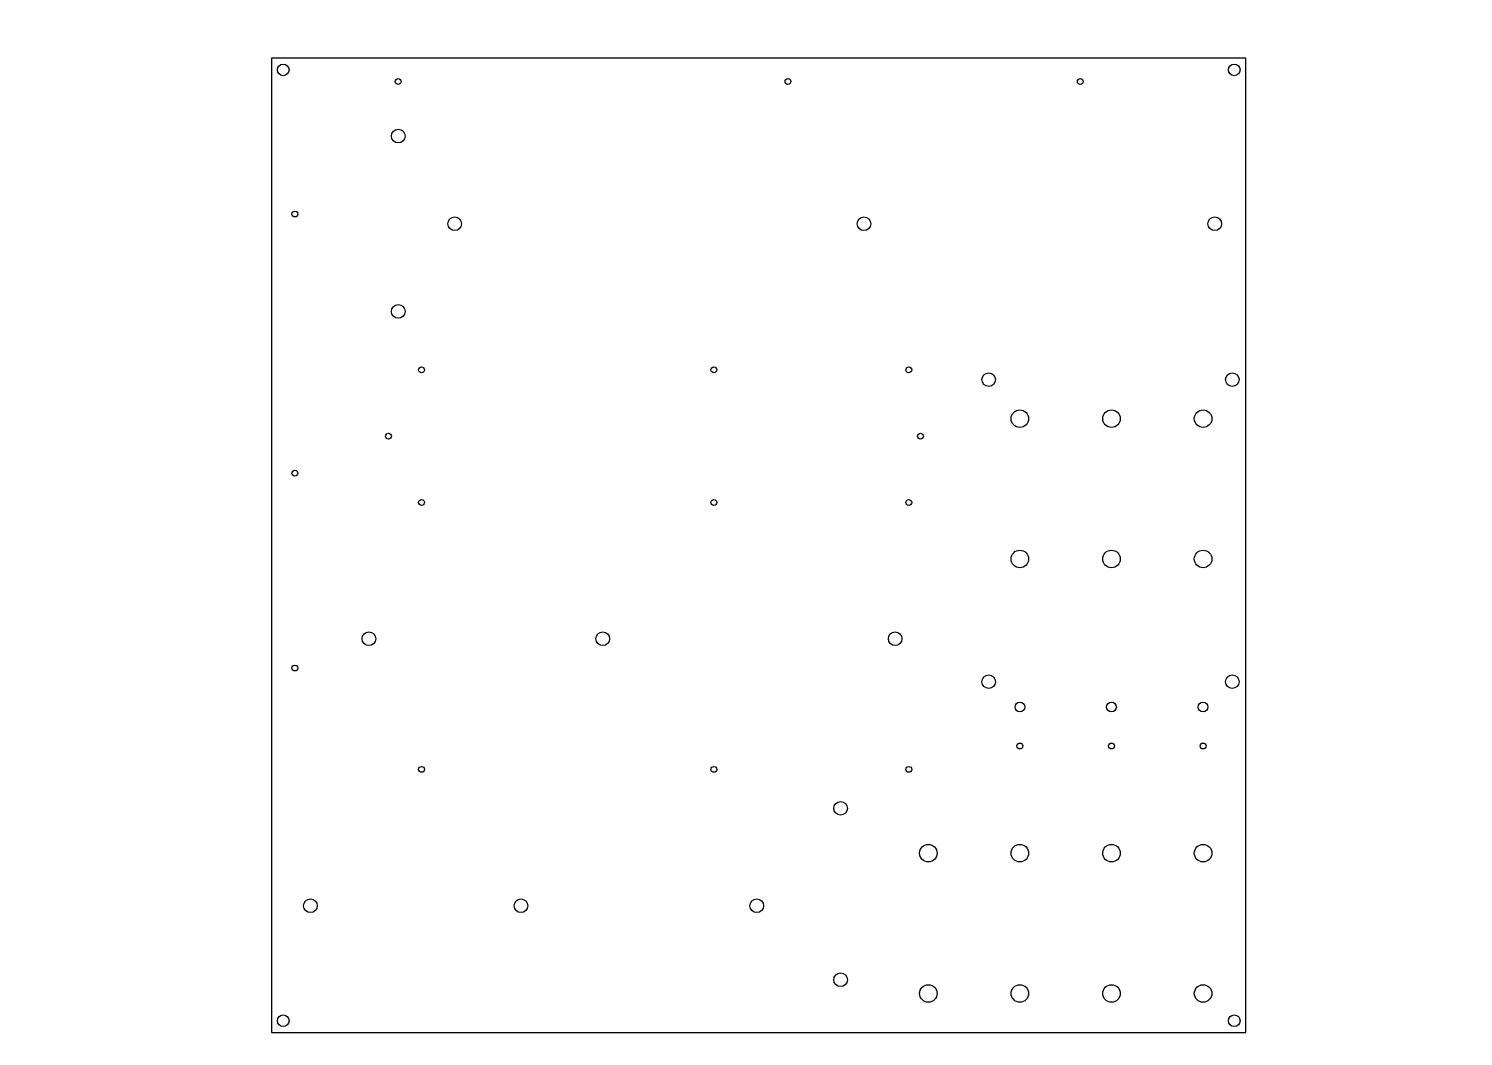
# Paper-space layout 'A3land' of a CAD drawing. Header units: millimetres. Extents: x 0 to 414, y 0 to 291.
# The model-space entities are those that its viewports show. They can reach past a viewport. Long polylines and large blocks are cut down to what shows.
import ezdxf

# ---------------------------------------------------------------- set-up
doc = ezdxf.new("R2010")
doc.units = ezdxf.units.MM
doc.layers.get('Defpoints').update_dxf_attribs({"color": 4})
doc.layers.get('Defpoints').off()

# ---------------------------------------------------------------- blocks, each defined once
blk = doc.blocks.new('Insert9')
at = {"color": 0}
for p, q in [((-3067.61, 4694.62), (-3067.61, 4677.62)), ((-3067.61, 4677.62), (-3053.61, 4677.62)), ((-3067.61, 4182.62), (-3067.61, 4199.62)), ((-3067.61, 4199.62), (-3053.61, 4199.62))]:
    blk.add_line(p, q, dxfattribs=at)
blk.add_lwpolyline([(-3053.61, 4694.62), (-3265.61, 4694.62), (-3265.61, 4182.62), (-3053.61, 4182.62)], close=True, dxfattribs=at)

msp = doc.modelspace()

# ---------------------------------------------------------------- linework, layer by layer
msp.add_lwpolyline([(0, 0), (500, 0), (500, 500), (0, 500)], close=True)
for centre, radius in [((6, 494), 3), ((494, 494), 3), ((65, 488), 1.5), ((265, 488), 1.5), ((415, 488), 1.5), ((65, 460), 3.5), ((12, 420), 1.5), ((94, 415), 3.5), ((304, 415), 3.5), ((484, 415), 3.5), ((65, 370), 3.5), ((77, 340), 1.5), ((227, 340), 1.5), ((327, 340), 1.5), ((368, 335), 3.5), ((493, 335), 3.5), ((384, 315), 4.5), ((431, 315), 4.5), ((478, 315), 4.5), ((60, 306), 1.5), ((333, 306), 1.5), ((12, 287), 1.5), ((77, 272), 1.5), ((227, 272), 1.5), ((327, 272), 1.5), ((384, 243), 4.5), ((431, 243), 4.5), ((478, 243), 4.5), ((50, 202), 3.5), ((170, 202), 3.5), ((320, 202), 3.5), ((12, 187), 1.5), ((368, 180), 3.5), ((493, 180), 3.5), ((384, 167), 2.5), ((431, 167), 2.5), ((478, 167), 2.5), ((384, 147), 1.5), ((431, 147), 1.5), ((478, 147), 1.5), ((77, 135), 1.5), ((227, 135), 1.5), ((327, 135), 1.5), ((292, 115), 3.5), ((337, 92), 4.5), ((384, 92), 4.5), ((431, 92), 4.5), ((478, 92), 4.5), ((20, 65), 3.5), ((128, 65), 3.5), ((249, 65), 3.5), ((292, 27), 3.5), ((337, 20), 4.5), ((384, 20), 4.5), ((431, 20), 4.5), ((478, 20), 4.5), ((6, 6), 3), ((494, 6), 3)]:
    msp.add_circle(centre, radius)

# ---------------------------------------------------------------- block references
msp.add_blockref('Insert9', (2926.61, -4188.62))

psp = doc.layouts.new('A3land')

# ---------------------------------------------------------------- viewports
at = {"layer": 'Defpoints'}
psp.add_viewport(center=(206.9, 145.35), size=(413.81, 290.703), view_center_point=(243.46, 256.56), view_height=517.1244, dxfattribs=at)

doc.saveas('drawing.dxf')
